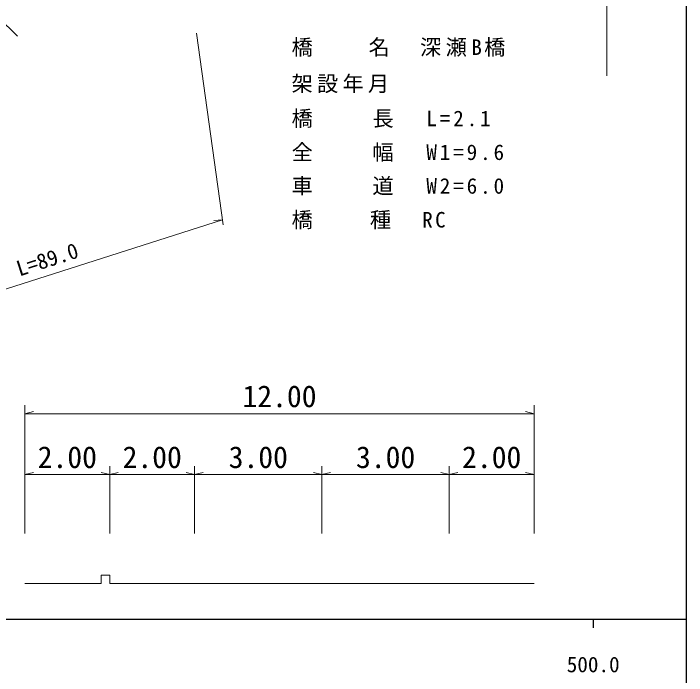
# Model space of a CAD drawing. Units: millimetres, scale not verified, with parts at other scales. Extents: x 40000 to 680000, y 20000 to 380000.
# Drawn here: x 499700 to 579000, y 198357 to 276406 of the extents above; entities that cross this region are included whole.
import ezdxf
from ezdxf.enums import TextEntityAlignment as Align

# ---------------------------------------------------------------- set-up
doc = ezdxf.new("R2010")
doc.units = ezdxf.units.MM
doc.header["$LTSCALE"] = 1000
for name, color, linetype, lineweight in [('M-BGD', 7, 'Continuous', 13), ('M-BMK-SRVR', 3, 'Continuous', 13), ('M-STR-HTXT', 7, 'Continuous', 13), ('M-TTL-BAND', 7, 'Continuous', 25)]:
    doc.layers.add(name, color=color, linetype=linetype, lineweight=lineweight)
doc.styles.add('ＭＳ ゴシック', font='')
doc.styles.get('ＭＳ ゴシック').set_extended_font_data('MS Gothic')

msp = doc.modelspace()

# ---------------------------------------------------------------- linework, layer by layer
at = {"layer": 'M-BGD'}
for p, q in [((500170, 273729), (497682, 276168)), ((501046, 215083), (501046, 230226)), ((561046, 215083), (561046, 230226)), ((501046, 229226), (502046, 229476)), ((501046, 229226), (561046, 229226)), ((561046, 229226), (560046, 229476)), ((501046, 215083), (501046, 223048)), ((511046, 215083), (511046, 223048)), ((511046, 215083), (511046, 223048)), ((521046, 215083), (521046, 223048)), ((521046, 215083), (521046, 223048)), ((536046, 215083), (536046, 223048)), ((536046, 215083), (536046, 223048)), ((551046, 215083), (551046, 223048)), ((551046, 215083), (551046, 223048)), ((561046, 215083), (561046, 223048)), ((501046, 222048), (502046, 222298)), ((501046, 222048), (511046, 222048)), ((511046, 222048), (510046, 222298)), ((511046, 222048), (512046, 222298)), ((511046, 222048), (521046, 222048)), ((521046, 222048), (520046, 222298)), ((521046, 222048), (522046, 222298)), ((521046, 222048), (536046, 222048)), ((536046, 222048), (535046, 222298)), ((536046, 222048), (537046, 222298)), ((536046, 222048), (551046, 222048)), ((551046, 222048), (550046, 222298)), ((551046, 222048), (552046, 222298)), ((551046, 222048), (561046, 222048)), ((561046, 222048), (560046, 222298)), ((510046, 210210), (510046, 209210)), ((511046, 210210), (510046, 210210)), ((511046, 209210), (511046, 210210)), ((510046, 209210), (501046, 209210)), ((511046, 209210), (521046, 209210)), ((521046, 209210), (536046, 209210)), ((536046, 209210), (551046, 209210)), ((551046, 209210), (561046, 209210))]:
    msp.add_line(p, q, dxfattribs=at)
at = {"layer": 'M-BMK-SRVR'}
msp.add_line((569629, 309159), (569629, 269060), dxfattribs=at)
at = {"layer": 'M-STR-HTXT'}
for p, q in [((521263, 274093), (524426, 251499)), ((479608, 237797), (524344, 252082)), ((524344, 252082), (523315, 252016))]:
    msp.add_line(p, q, dxfattribs=at)
at = {"layer": 'M-TTL-BAND'}
for p, q in [((579000, 20000), (579000, 370000)), ((40000, 205000), (579000, 205000)), ((568000, 205000), (568000, 204000))]:
    msp.add_line(p, q, dxfattribs=at)

# ---------------------------------------------------------------- texts
at = {"layer": 'M-BGD', "style": 'ＭＳ ゴシック'}
for s, p in [('12.00', (531046, 229226)), ('2.00', (506046, 222048)), ('2.00', (516046, 222048)), ('3.00', (528546, 222048)), ('3.00', (543546, 222048)), ('2.00', (556046, 222048))]:
    msp.add_text(s, height=2566, dxfattribs=at).set_placement(p, align=Align.BOTTOM_CENTER)
at = {"layer": 'M-STR-HTXT', "style": 'ＭＳ ゴシック'}
msp.add_text('側溝\u3000L=89.0', height=1833, rotation=17.709, dxfattribs=at).set_placement((493425, 242592), align=Align.BOTTOM_LEFT)
at = {"layer": 'M-STR-HTXT', "char_height": 1833, "attachment_point": 7, "style": 'ＭＳ ゴシック'}
for s, insert in [('\\T1.21;橋\u3000\u3000名\u3000深瀬B橋', (532466, 271306)), ('\\T1.2;架設年月\u3000', (532466, 267011)), ('\\T1.27;橋\u3000\u3000長\u3000L=2.1', (532466, 262912)), ('\\T1.27;全\u3000\u3000幅\u3000W1=9.6', (532466, 258932)), ('\\T1.27;車\u3000\u3000道\u3000W2=6.0', (532466, 254952)), ('\\T1.23;橋\u3000\u3000種\u3000RC', (532466, 250972))]:
    msp.add_mtext(s, dxfattribs=dict(at, insert=insert))
at = {"layer": 'M-TTL-BAND', "style": 'ＭＳ ゴシック'}
msp.add_text('500.0', height=1833, dxfattribs=at).set_placement((568000, 198195), align=Align.BOTTOM_CENTER)

doc.saveas('drawing.dxf')
